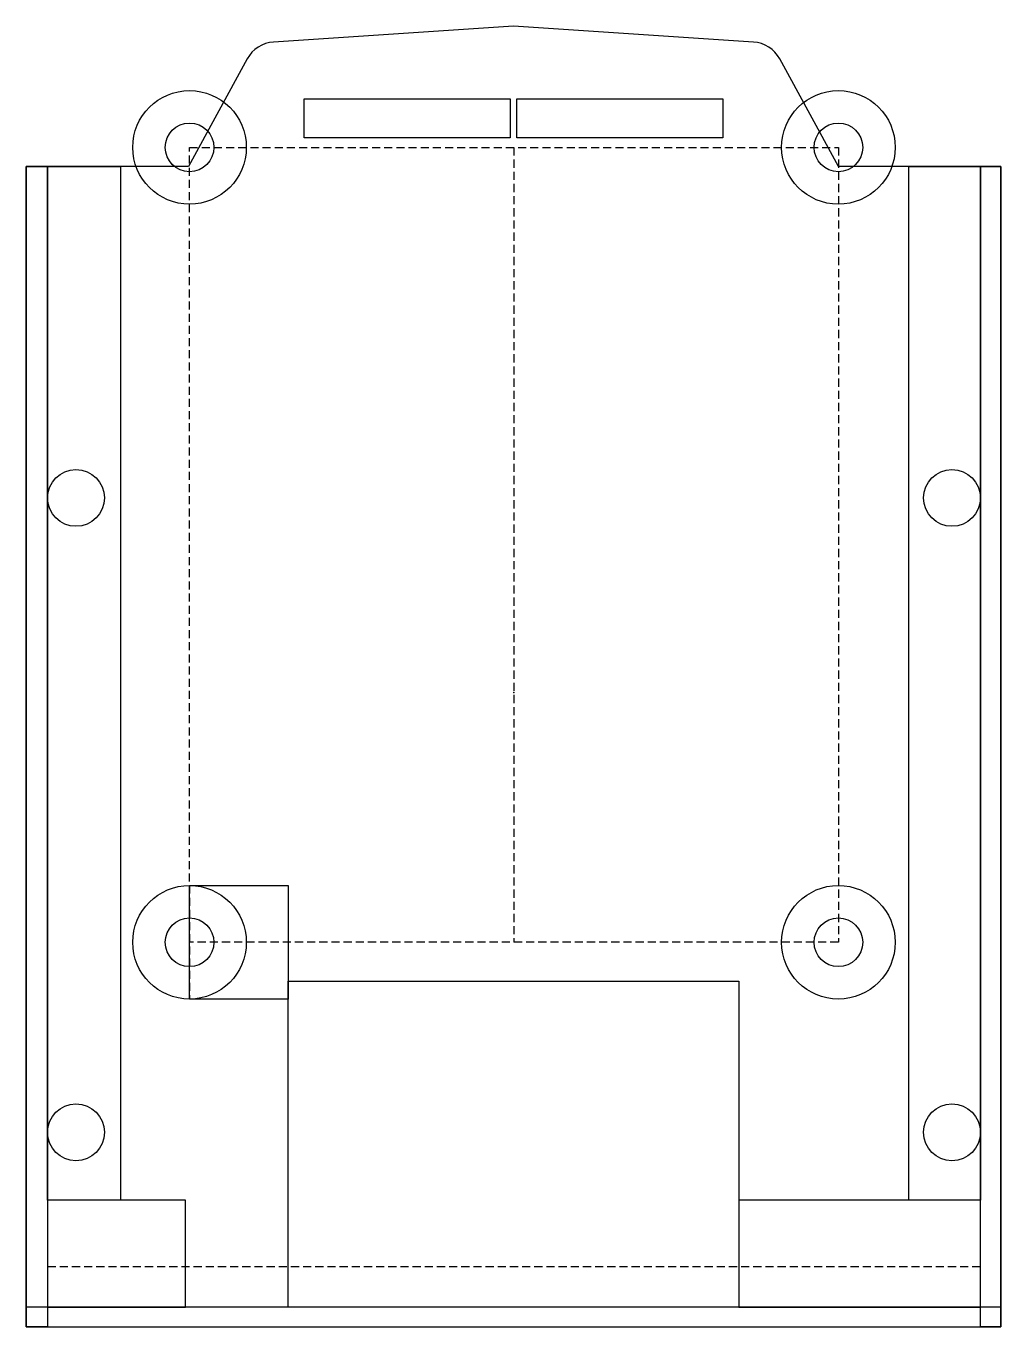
# Model space of a CAD drawing. Header units: millimetres. Extents: x -30.1 to 30, y -39.1 to 41.1.
import ezdxf

# ---------------------------------------------------------------- set-up
doc = ezdxf.new("R2010")
doc.units = ezdxf.units.MM
doc.linetypes.add('DASHED', pattern=[0.75, 0.5, -0.25])
doc.layers.get('0').update_dxf_attribs({"linetype": 'CONTINUOUS'})

msp = doc.modelspace()

# ---------------------------------------------------------------- linework, layer by layer
at = {"linetype": 'DASHED'}
for p, q in [((-20, -15.393), (-20, 33.607)), ((-20, 33.607), (20, 33.607)), ((0, 33.607), (0, -15.393)), ((20, 33.607), (20, -15.393)), ((-20, -11.893), (-20, -18.893)), ((20, -15.393), (-20, -15.393)), ((28.75, -35.393), (-28.75, -35.393))]:
    msp.add_line(p, q, dxfattribs=at)
msp.add_lwpolyline([(-30.079, -39.107), (30.021, -39.107), (30.021, 32.435), (20.011, 32.435), (16.386, 39.062, 0.25624), (14.765, 40.098), (-0.029, 41.089), (-14.824, 40.098, 0.25624), (-16.445, 39.062), (-20.07, 32.435), (-30.079, 32.435)], format="xyb", close=True)
for points in [[(-0.229, 36.607), (-0.229, 34.195), (-12.929, 34.195), (-12.929, 36.607)], [(0.171, 36.607), (12.87, 36.607), (12.87, 34.195), (0.171, 34.195)], [(-30.079, -39.107), (30.021, -39.107), (28.75, -39.107), (28.75, 32.435), (30.021, 32.435), (30.021, -39.107), (30.021, -37.893), (-30.079, -37.893)], [(-30.079, 32.435), (-28.75, 32.435), (-28.75, -39.107), (-30.079, -39.107)], [(-28.75, 32.435), (-24.25, 32.435), (-24.25, -31.293), (-28.75, -31.293)], [(13.87, -37.893), (28.75, -37.893), (28.75, -31.293), (24.335, -31.293), (24.335, 32.435), (28.75, 32.435), (28.75, -31.293), (13.87, -31.293)], [(-20, -11.893), (-13.929, -11.893), (-13.929, -18.893), (-20, -18.893)], [(13.87, -37.893), (-13.929, -37.893), (-13.929, -17.793), (13.87, -17.793)], [(-28.75, -37.893), (-20.25, -37.893), (-20.25, -31.293), (-28.75, -31.293)]]:
    msp.add_lwpolyline(points, close=True)
for centre, radius in [((-20, 33.607), 3.5), ((20, 33.607), 3.5), ((-20, 33.607), 1.5), ((20, 33.607), 1.5), ((-27, 12), 1.75), ((27, 12), 1.75), ((-20, -15.393), 3.5), ((20, -15.393), 3.5), ((-20, -15.393), 1.5), ((20, -15.393), 1.5), ((-27, -27.107), 1.75), ((27, -27.107), 1.75)]:
    msp.add_circle(centre, radius)
msp.add_point((0, 0))

doc.saveas('drawing.dxf')
